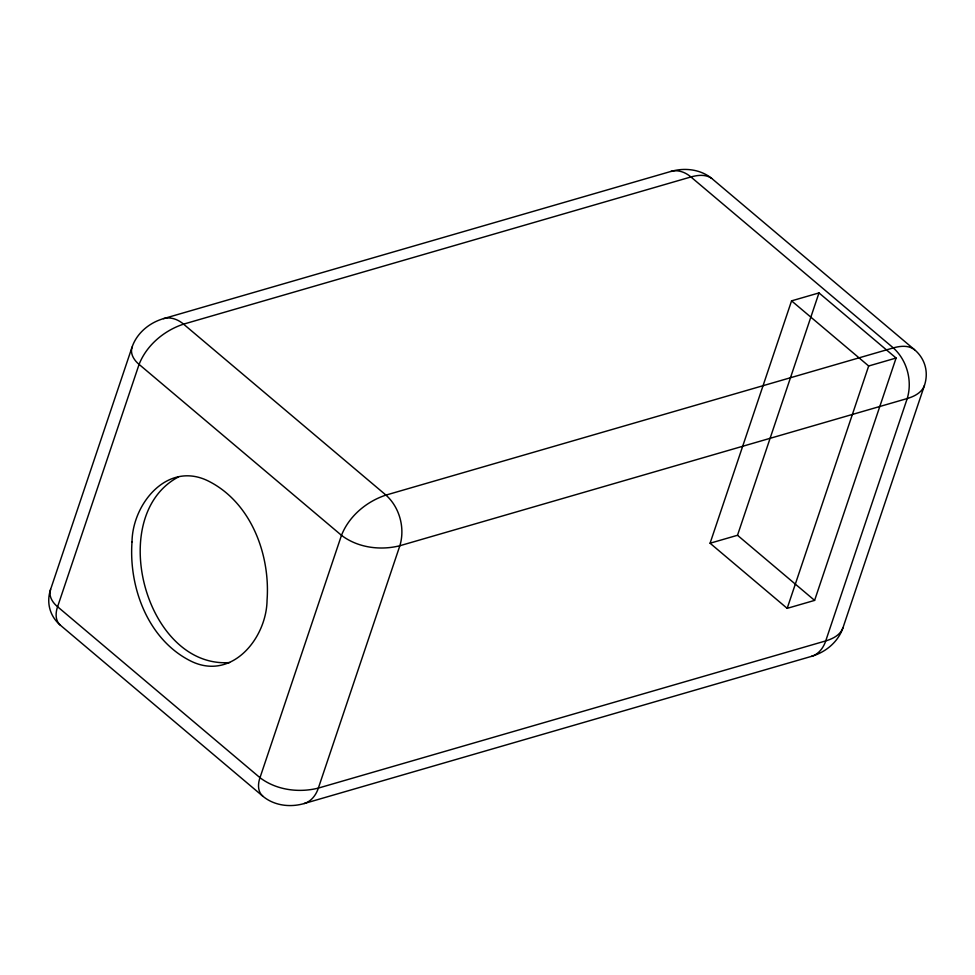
<?xml version="1.0" encoding="UTF-8"?>
<svg xmlns="http://www.w3.org/2000/svg" width="975" height="975" viewBox="0 0 975 975"><rect width="100%" height="100%" fill="white"/><g stroke="black" fill="none" stroke-linecap="round" stroke-linejoin="round"><path stroke-width="1.46" d="M50.59 589.448C48.336 596.03 52.613 602.708 57.586 606.742L259.984 777.697C276.291 790.091 298.777 793.041 318.362 788.092L825.727 640.916C832.65 638.844 840.255 635.139 842.912 627.924L924.41 385.552A43.729 37.123 -18.3 0 0 914.574 349.745L712.177 178.803A43.729 37.123 -18.3 0 0 670.898 171.442L163.532 318.63A43.729 37.123 -18.3 0 0 132.088 347.076L50.59 589.448A43.729 37.123 -18.3 0 0 60.426 625.255L262.823 796.197A43.729 37.123 -18.3 0 0 304.103 803.558L811.468 656.37C818.634 654.31 823.497 647.741 825.727 640.916L907.225 398.543C912.6 380.957 907.043 360.214 893.319 347.904L690.922 176.962C685.535 172.307 677.966 169.358 670.898 171.442M132.088 347.076C129.833 353.669 134.099 360.348 139.084 364.382L341.482 535.324C357.776 547.731 380.274 550.68 399.86 545.732L907.225 398.543C914.148 396.484 921.741 392.767 924.41 385.552M710.08 543.233L791.566 300.861L818.988 292.914L896.098 358.032L814.6 600.393L787.178 608.351L710.08 543.233L737.502 535.275L818.988 292.914M787.178 608.351L868.676 365.991L896.098 358.032M178.608 476.848C104.971 515.568 145.604 668.533 229.613 662.573M304.103 803.558C311.269 801.499 316.132 794.93 318.362 788.092L399.86 545.732C405.234 528.145 399.677 507.402 385.954 495.093L183.556 324.139C178.169 319.495 170.613 316.546 163.532 318.63M711.64 178.376C705.62 174.111 697.612 175.073 690.922 176.962L183.556 324.139C164.153 330.537 146.64 345.15 139.084 364.382L57.586 606.742C55.441 612.775 55.075 620.746 60.426 625.255M914.574 349.745C908.578 344.992 900.193 345.967 893.319 347.904L385.954 495.093C366.551 501.479 349.038 516.092 341.482 535.324L259.984 777.697C257.839 783.729 257.473 791.688 262.823 796.197M791.566 300.861L868.676 365.991M737.502 535.275L814.6 600.393M842.912 627.924A43.729 37.123 -18.3 0 1 811.468 656.37M132.015 541.844C128.639 587.681 148.188 640.136 191.307 661.318C232.001 680.964 266.577 638.15 267.053 600.234C270.428 554.397 250.892 501.942 207.76 480.748C167.066 461.102 132.49 503.917 132.015 541.844"/></g></svg>
